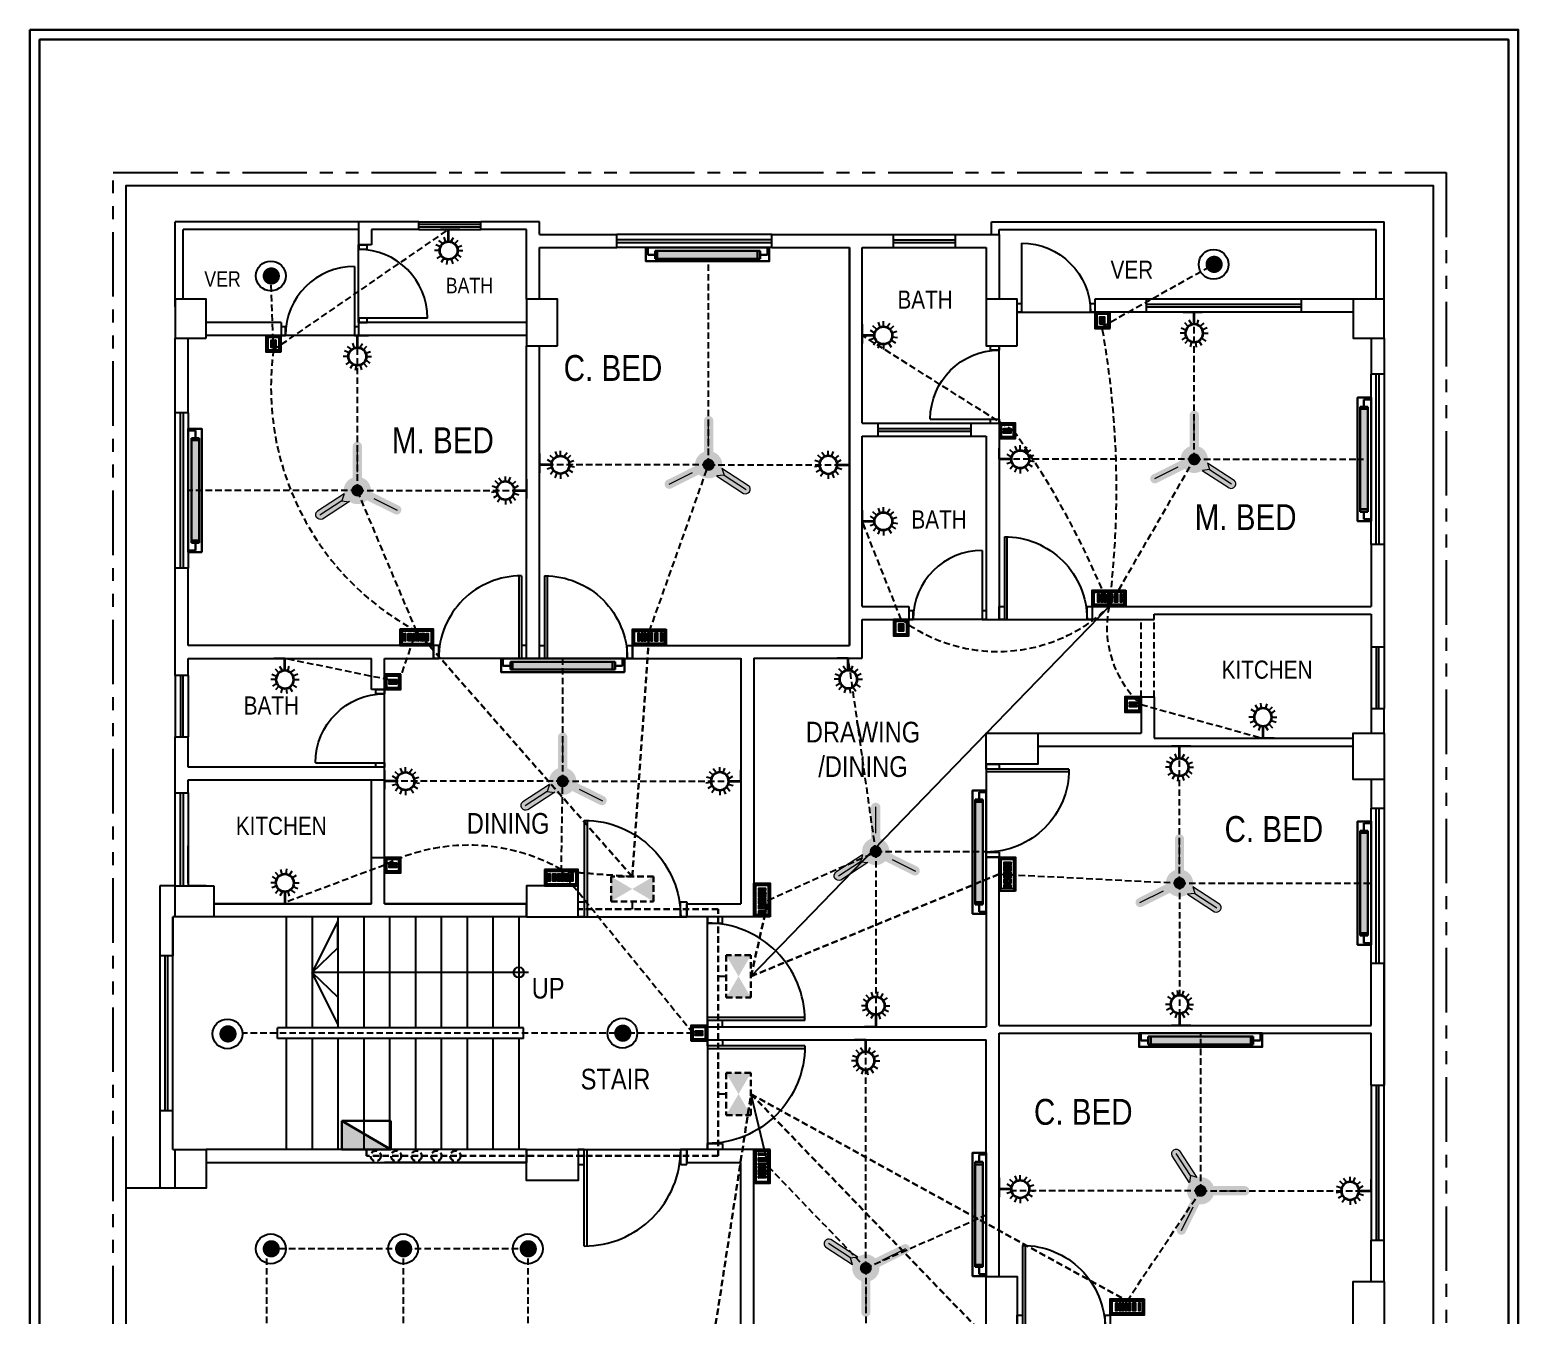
# Model space of a CAD drawing. Header units: inches. Extents: x -159432 to -126829, y -44881 to -40109.
# Drawn here: x -134476 to -133899, y -42230 to -41733 of the extents above; entities that cross this region are included whole.
import ezdxf

# ---------------------------------------------------------------- set-up
doc = ezdxf.new("R2010")
doc.units = ezdxf.units.IN
doc.header["$LTSCALE"] = 10
doc.header["$MEASUREMENT"] = 0
for name, pattern in [('ACAD_ISO03W100', [30, 12, -18]), ('DASHED2', [0.375, 0.25, -0.125]), ('HIDDEN', [0.375, 0.25, -0.125]), ('PHANTOMX2', [5, 2.5, -0.5, 0.5, -0.5, 0.5, -0.5]), ('Solid', [0])]:
    doc.linetypes.add(name, pattern=pattern)
doc.layers.get('0').update_dxf_attribs({"color": 140, "lineweight": 25})
for name, color, linetype, lineweight in [('BADHON WIN-1', 10, 'Continuous', 35), ('BOUNDERY', 32, 'PHANTOMX2', 25), ('COLUM', 10, 'Continuous', 25), ('DIM', 6, 'Continuous', 25), ('Dim-1', 7, 'Continuous', 13), ('door', 123, 'Continuous', 25), ('hatch', 141, 'Continuous', 30), ('Layer1', 25, 'HIDDEN', 25), ('Layer2', 160, 'HIDDEN', 25), ('Layout3', 222, 'HIDDEN', 30), ('line', 134, 'Continuous', 30), ('Raline', 185, 'Continuous', 30), ('SL', 14, 'Continuous', 30), ('SS', 3, 'Continuous', 20), ('Stair', 135, 'Continuous', 25), ('TEXT', 6, 'Continuous', 25), ('TREE', 8, 'Continuous', 30), ('wall', 7, 'Continuous', 25), ('win', 143, 'Continuous', 25)]:
    doc.layers.add(name, color=color, linetype=linetype, lineweight=lineweight)
doc.styles.add('arn', font='ARIALN.TTF')

# ---------------------------------------------------------------- blocks, each defined once
blk = doc.blocks.new('FAN')
at = {"layer": 'line'}
h = blk.add_hatch(color=256, dxfattribs=at)
h.paths.add_polyline_path([(0, 7.14), (-1.8, 4.97, -0.175801), (1.8, 4.97)])
h.paths.add_polyline_path([(-6.35, -3.07), (-3.81, -3.67, -0.164914), (-5.25, -0.6)])
h.paths.add_polyline_path([(5.96, -4), (5.12, -1.31, -0.175846), (3.09, -4.29), (3.16, -4.33)])
at = {"layer": 'TREE'}
h = blk.add_hatch(color=102, dxfattribs=at)
h.set_gradient(color1=(22, 194, 68), color2=(172, 207, 0), tint=0.41, name='INVCYLINDER')
h.paths.add_polyline_path([(1.8, 17.3, 0.87787), (-1.8, 17.3), (-1.8, 4.97), (0, 7.14), (1.8, 4.97)])
h = blk.add_hatch(color=102, dxfattribs=at)
h.set_gradient(color1=(22, 194, 68), color2=(172, 207, 0), tint=0.41, name='INVCYLINDER')
h.paths.add_polyline_path([(-5.29, 0, 0.024506), (-5.26, -0.52), (-5.2, -0.49), (-5.25, -0.6, 0.164914), (-3.81, -3.67), (-3.6, -3.72), (-3.7, -3.77, 0.665006), (5.29, 0, 1)])
h.paths.add_polyline_path([(-2.34, 0, -1), (2.34, 0, -1)], flags=16)
h = blk.add_hatch(color=44, dxfattribs=at)
h.set_gradient(color1=(181, 129, 26), color2=(245, 162, 0), tint=0.41, name='CYLINDER')
h.paths.add_polyline_path([(-2.34, 0, 1), (2.34, 0, 1)])
h = blk.add_hatch(color=102, dxfattribs=at)
h.set_gradient(color1=(22, 194, 68), color2=(172, 207, 0), tint=0.41, name='INVCYLINDER')
h.paths.add_polyline_path([(5.96, -4), (3.16, -4.33), (13.5, -11.05, 0.87787), (15.46, -8.03), (5.12, -1.31)])
h.paths.add_polyline_path([(-3.7, -3.77, -0.00679), (-3.81, -3.67), (-6.35, -3.07), (-5.25, -0.6, -0.003812), (-5.26, -0.52), (-16.25, -5.98, 0.87787), (-14.64, -9.21)])
at = {"layer": 'Raline', "lineweight": 15}
for p, q in [((0, 7.14), (0, 17.3)), ((-6.35, -3.07), (-15.44, -7.6)), ((3.09, -4.29), (13.5, -11.05)), ((5.96, -4), (3.16, -4.33)), ((5.12, -1.31), (15.46, -8.03)), ((5.12, -1.31), (5.96, -4)), ((5.96, -4), (14.48, -9.54))]:
    blk.add_line(p, q, dxfattribs=at)
blk.add_arc((14.29, -9.41), 1.82, 244.43087, 49.54656, dxfattribs=at)
blk = doc.blocks.new('D36')
at = {"layer": 'door'}
for p, q in [((27731.72, -1583.1), (27731.72, -1585.1)), ((27736.72, -1583.1), (27731.72, -1583.1)), ((27731.72, -1619.1), (27731.72, -1583.1)), ((27731.72, -1585.1), (27736.72, -1585.1)), ((27736.72, -1585.1), (27736.72, -1583.1)), ((27763.72, -1616.1), (27731.72, -1616.1)), ((27763.72, -1617.1), (27731.72, -1617.1)), ((27736.72, -1617.1), (27731.72, -1617.1)), ((27731.72, -1617.1), (27731.72, -1619.1)), ((27731.72, -1619.1), (27736.72, -1619.1)), ((27736.72, -1619.1), (27736.72, -1617.1))]:
    blk.add_line(p, q, dxfattribs=at)
at = {"layer": 'door', "linetype": 'ByBlock'}
blk.add_ellipse((27731.72, -1617.1), major_axis=(-22.63, -22.63), ratio=1, start_param=2.356194, end_param=3.926991, dxfattribs=at)
blk = doc.blocks.new('D1')
at = {"layer": 'door'}
for p, q in [((231942, 594723), (231942, 594673)), ((232042, 594723), (231942, 594723)), ((232042, 594673), (232042, 594723)), ((231942, 594673), (232042, 594673)), ((232742, 593873), (231942, 593873)), ((232042, 593873), (231942, 593873)), ((231942, 593873), (231942, 593823)), ((232042, 593823), (232042, 593873)), ((231942, 593823), (232042, 593823))]:
    blk.add_line(p, q, dxfattribs=at)
at = {"layer": 'door', "linetype": 'ByBlock'}
blk.add_arc((231942, 593873), 800, 0, 90, dxfattribs=at)
blk = doc.blocks.new('door')
at = {"layer": 'door'}
blk.add_line((-148358.38, -38071.49), (-148328.38, -38071.49), dxfattribs=at)
at = {"layer": 'door', "extrusion": (0, 0, -1), "xscale": 0.03333332273177803, "yscale": 0.03333332278998569, "zscale": -0.0333333227645894, "rotation": 90}
blk.add_blockref('D1', (168152.49, -45802.87), dxfattribs=at)
blk = doc.blocks.new('tl')
at = {"layer": 'Raline'}
h = blk.add_hatch(color=7, dxfattribs=at)
h.set_gradient(color1=(220, 254, 247), one_color=1, tint=1, name='CYLINDER')
h.paths.add_polyline_path([(-740643.13, -277273.44), (-740646.16, -277273.44), (-740646.16, -277234.62), (-740643.13, -277234.62)])
at = {"layer": 'TREE'}
h = blk.add_hatch(color=203, dxfattribs=at)
h.set_gradient(color1=(189, 131, 208), color2=(108, 93, 201), tint=0.56, name='INVCYLINDER')
h.paths.add_polyline_path([(-740643.13, -277273.44), (-740643.13, -277274.38), (-740646.16, -277274.38), (-740646.16, -277273.44)])
h.paths.add_polyline_path([(-740643.13, -277233.83), (-740643.13, -277234.62), (-740646.16, -277234.62), (-740646.16, -277233.83)])
at = {"layer": 'Dim-1', "lineweight": -2}
for p, q in [((-740646.16, -277274.38), (-740646.16, -277233.83)), ((-740646.16, -277233.83), (-740643.13, -277233.83)), ((-740643.13, -277233.83), (-740643.13, -277274.38)), ((-740643.13, -277274.38), (-740646.16, -277274.38))]:
    blk.add_line(p, q, dxfattribs=at)
at = {"layer": 'Raline'}
for p, q in [((-740644.64, -277230.92), (-740647.45, -277230.92)), ((-740644.64, -277233.83), (-740644.64, -277230.92)), ((-740643.13, -277234.62), (-740646.16, -277234.62)), ((-740643.13, -277273.44), (-740646.16, -277273.44)), ((-740644.64, -277274.38), (-740644.64, -277277.29)), ((-740644.64, -277277.29), (-740647.45, -277277.29))]:
    blk.add_line(p, q, dxfattribs=at)
at = {"layer": 'SL'}
blk.add_lwpolyline([(-740647.45, -277277.96), (-740647.45, -277230.23), (-740642.16, -277230.23), (-740642.16, -277277.96)], close=True, dxfattribs=at)
blk = doc.blocks.new('fgghghg')
for p, q in [((845.87, -13615.05), (845.87, -13622.48)), ((845.87, -13619.39), (845.87, -13615.05)), ((845.87, -13619.39), (845.87, -13619.39))]:
    blk.add_line(p, q)
at = {"color": 131, "lineweight": 35}
blk.add_line((850.57, -13619.39), (845.87, -13619.39), dxfattribs=at)
blk.add_circle((854.03, -13619.39), 3.45, dxfattribs=at)
blk = doc.blocks.new('fhfgjjj')
at = {"linetype": 'DASHED2', "ltscale": 0.8}
for p, q in [((851.16, -13612.89), (850.38, -13610.87)), ((852.39, -13612.66), (852.39, -13610.5)), ((853.73, -13612.93), (855.05, -13611.16)), ((849.05, -13615.24), (847.17, -13614.03)), ((849.83, -13613.8), (848.22, -13612.35)), ((854.94, -13613.78), (856.53, -13612.32)), ((855.68, -13615.08), (857.75, -13614.43)), ((855.81, -13616.61), (857.95, -13616.93)), ((849.11, -13617.19), (847.05, -13617.86)), ((849.72, -13618.31), (848.39, -13620.06)), ((851, -13619.28), (850.13, -13621.26)), ((852.39, -13619.57), (852.39, -13621.74)), ((854.32, -13618.98), (855.53, -13620.78)), ((855.34, -13617.91), (857.19, -13619.04))]:
    blk.add_line(p, q, dxfattribs=at)
blk.add_blockref('fgghghg', (-1.64, 3.28))
blk = doc.blocks.new('sd')
at = {"layer": 'BADHON WIN-1', "color": 0, "lineweight": 25, "ltscale": 0.13}
for p, q in [((13225.67, 879.3), (13224.92, 880.05)), ((13236.8, 879.3), (13237.54, 880.05)), ((13225.67, 874.67), (13224.92, 873.93)), ((13230.21, 877.92), (13230.22, 876.87)), ((13230.22, 876.87), (13230.21, 876.23)), ((13230.44, 877.92), (13230.42, 876.87)), ((13230.44, 876.23), (13230.42, 876.87)), ((13231.43, 877.92), (13231.45, 876.87)), ((13231.45, 876.87), (13231.43, 876.23)), ((13231.67, 877.92), (13231.65, 876.87)), ((13231.67, 876.23), (13231.65, 876.87)), ((13232.72, 877.92), (13232.74, 876.87)), ((13232.74, 876.87), (13232.72, 876.23)), ((13232.96, 877.92), (13232.93, 876.87)), ((13232.96, 876.23), (13232.93, 876.87)), ((13233.77, 877.92), (13233.79, 876.87)), ((13233.79, 876.87), (13233.77, 876.23)), ((13234.01, 877.92), (13233.99, 876.87)), ((13234.01, 876.23), (13233.99, 876.87)), ((13235.06, 877.92), (13235.08, 876.87)), ((13235.08, 876.87), (13235.06, 876.23)), ((13235.3, 877.92), (13235.27, 876.87)), ((13235.3, 876.23), (13235.27, 876.87)), ((13236.8, 874.67), (13237.54, 873.93))]:
    blk.add_line(p, q, dxfattribs=at)
for points in [[(13224.92, 880.05), (13224.92, 873.93), (13237.54, 873.93), (13237.54, 880.05)], [(13225.67, 879.3), (13225.67, 874.67), (13236.8, 874.67), (13236.8, 879.3)], [(13227.06, 878.45), (13227.06, 875.69), (13226.36, 875.69), (13226.36, 878.45)], [(13226.96, 878.32), (13226.96, 875.78), (13226.45, 875.78), (13226.45, 878.32)], [(13230.69, 878.45), (13230.69, 875.69), (13229.99, 875.69), (13229.99, 878.45)], [(13230.59, 878.32), (13230.59, 875.78), (13230.08, 875.78), (13230.08, 878.32)], [(13231.92, 878.45), (13231.92, 875.69), (13231.22, 875.69), (13231.22, 878.45)], [(13231.82, 878.32), (13231.82, 875.78), (13231.31, 875.78), (13231.31, 878.32)], [(13233.21, 878.45), (13233.21, 875.69), (13232.51, 875.69), (13232.51, 878.45)], [(13233.11, 878.32), (13233.11, 875.78), (13232.59, 875.78), (13232.59, 878.32)], [(13234.26, 878.45), (13234.26, 875.69), (13233.56, 875.69), (13233.56, 878.45)], [(13234.16, 878.32), (13234.16, 875.78), (13233.65, 875.78), (13233.65, 878.32)], [(13235.55, 878.45), (13235.55, 875.69), (13234.85, 875.69), (13234.85, 878.45)], [(13235.45, 878.32), (13235.45, 875.78), (13234.93, 875.78), (13234.93, 878.32)]]:
    blk.add_lwpolyline(points, close=True, dxfattribs=at)
for points in [[(13228.72, 875.69), (13228.01, 875.69), (13228.01, 878.45), (13228.72, 878.45)], [(13228.61, 875.78), (13228.1, 875.78), (13228.1, 878.32), (13228.61, 878.32)], [(13228.6, 878.32), (13229.11, 878.32), (13229.11, 875.78), (13228.6, 875.78)], [(13228.72, 878.45), (13229.21, 878.45), (13229.21, 875.69), (13228.72, 875.69)]]:
    blk.add_lwpolyline(points, dxfattribs=at)
for centre, radius in [((13226.4, 878.4), 0.00699), ((13227.01, 878.38), 0.00593), ((13228.06, 878.4), 0.00699), ((13228.66, 878.38), 0.00593), ((13230.03, 878.4), 0.00699), ((13230.64, 878.38), 0.00593), ((13231.26, 878.4), 0.00699), ((13231.87, 878.38), 0.00593), ((13232.55, 878.4), 0.00699), ((13233.16, 878.38), 0.00593), ((13233.6, 878.4), 0.00699), ((13234.21, 878.38), 0.00593), ((13234.89, 878.4), 0.00699), ((13235.5, 878.38), 0.00593), ((13226.41, 875.73), 0.0139), ((13226.7, 877.73), 0.165), ((13226.7, 876.4), 0.165), ((13227.01, 875.73), 0.0117), ((13228.06, 875.73), 0.0139), ((13228.35, 877.73), 0.165), ((13228.35, 876.4), 0.165), ((13228.66, 875.73), 0.0117), ((13228.85, 877.07), 0.165), ((13230.04, 875.73), 0.0139), ((13230.64, 875.73), 0.0117), ((13231.27, 875.73), 0.0139), ((13231.87, 875.73), 0.0117), ((13232.56, 875.73), 0.0139), ((13233.15, 875.73), 0.0117), ((13233.61, 875.73), 0.0139), ((13234.21, 875.73), 0.0117), ((13234.9, 875.73), 0.0139), ((13235.49, 875.73), 0.0117)]:
    blk.add_circle(centre, radius, dxfattribs=at)
for centre, radius, start, end in [((13230.32, 877.92), 0.116, 356.3279, 183.0261), ((13230.32, 876.3), 0.138, 212.8145, 327.2677), ((13231.55, 877.92), 0.116, 356.3279, 183.0261), ((13231.55, 876.3), 0.138, 212.8145, 327.2677), ((13232.84, 877.92), 0.116, 356.3279, 183.0261), ((13232.84, 876.3), 0.138, 212.8145, 327.2677), ((13233.89, 877.92), 0.116, 356.3279, 183.0261), ((13233.89, 876.3), 0.138, 212.8145, 327.2677), ((13235.18, 877.92), 0.116, 356.3279, 183.0261), ((13235.18, 876.3), 0.138, 212.8145, 327.2677)]:
    blk.add_arc(centre, radius, start, end, dxfattribs=at)
blk = doc.blocks.new('g')
at = {"layer": 'BADHON WIN-1', "color": 0, "lineweight": 25, "ltscale": 0.13}
for p, q in [((12364.24, 900.77), (12363.47, 901.54)), ((12365.77, 899.34), (12365.79, 898.24)), ((12366.01, 899.34), (12365.99, 898.24)), ((12366.86, 899.34), (12366.88, 898.24)), ((12367.1, 899.34), (12367.08, 898.24)), ((12368.59, 900.77), (12369.36, 901.54)), ((12364.24, 895.97), (12363.47, 895.2)), ((12365.79, 898.24), (12365.77, 897.58)), ((12366.01, 897.58), (12365.99, 898.24)), ((12366.88, 898.24), (12366.86, 897.58)), ((12367.1, 897.58), (12367.08, 898.24)), ((12368.59, 895.97), (12369.36, 895.2))]:
    blk.add_line(p, q, dxfattribs=at)
for points in [[(12363.47, 901.54), (12363.47, 895.2), (12369.36, 895.2), (12369.36, 901.54)], [(12364.24, 900.77), (12364.24, 895.97), (12368.59, 895.97), (12368.59, 900.77)], [(12366.27, 899.88), (12366.27, 897.02), (12365.55, 897.02), (12365.55, 899.88)], [(12366.17, 899.75), (12366.17, 897.11), (12365.64, 897.11), (12365.64, 899.75)], [(12367.36, 899.88), (12367.36, 897.02), (12366.64, 897.02), (12366.64, 899.88)], [(12367.26, 899.75), (12367.26, 897.11), (12366.73, 897.11), (12366.73, 899.75)]]:
    blk.add_lwpolyline(points, close=True, dxfattribs=at)
for centre, radius in [((12365.59, 899.83), 0.00725), ((12366.22, 899.81), 0.00615), ((12366.68, 899.83), 0.00725), ((12367.31, 899.81), 0.00615), ((12365.6, 897.06), 0.0144), ((12366.22, 897.06), 0.0122), ((12366.69, 897.06), 0.0144), ((12367.31, 897.06), 0.0122)]:
    blk.add_circle(centre, radius, dxfattribs=at)
for centre, radius, start, end in [((12365.89, 899.34), 0.121, 356.32789, 183.02612), ((12366.98, 899.34), 0.121, 356.32789, 183.02612), ((12365.89, 897.66), 0.144, 212.81453, 327.26774), ((12366.98, 897.66), 0.144, 212.81453, 327.26774)]:
    blk.add_arc(centre, radius, start, end, dxfattribs=at)

msp = doc.modelspace()

# ---------------------------------------------------------------- hatches: boundary and pattern name
at = {"layer": 'hatch', "linetype": 'ACAD_ISO03W100', "ltscale": 2000}
h = msp.add_hatch(color=180, dxfattribs=at)
h.set_gradient(color1=(40, 18, 237), color2=(33, 15, 194), one_color=1, tint=0.41, name='INVCYLINDER')
h.paths.add_polyline_path([(-134335.81213, -42165.82783), (-134354.76237, -42165.82783), (-134354.76237, -42154.71907)])
at = {"layer": 'Layout3'}
h = msp.add_hatch(color=5, dxfattribs=at)
h.paths.add_polyline_path([(-134250.57958, -42060.19709), (-134242.36392, -42065.01317), (-134250.57958, -42069.82924)])
h.paths.add_polyline_path([(-134242.36392, -42065.01317), (-134234.14826, -42060.19709), (-134234.14826, -42069.82924)])
h = msp.add_hatch(color=5, dxfattribs=at)
h.paths.add_polyline_path([(-134196.39767, -42090.62768), (-134201.21374, -42098.84333), (-134206.02982, -42090.62768)])
h.paths.add_polyline_path([(-134201.21374, -42098.84333), (-134196.39767, -42107.05899), (-134206.02982, -42107.05899)])
h = msp.add_hatch(color=5, dxfattribs=at)
h.paths.add_polyline_path([(-134196.39767, -42136.14813), (-134201.21374, -42144.36379), (-134206.02982, -42136.14813)])
h.paths.add_polyline_path([(-134201.21374, -42144.36379), (-134196.39767, -42152.57945), (-134206.02982, -42152.57945)])
at = {"layer": 'Raline'}
h = msp.add_hatch(color=51, dxfattribs=at)
h.set_gradient(color1=(239, 243, 165), color2=(254, 254, 251), one_color=1, tint=0.99, name='SPHERICAL')
h.paths.add_polyline_path([(-134382.09948, -41824.49038, 1), (-134382.09948, -41831.17173, 1)])
h = msp.add_hatch(color=51, dxfattribs=at)
h.set_gradient(color1=(239, 243, 165), color2=(254, 254, 251), one_color=1, tint=0.99, name='SPHERICAL')
h.paths.add_polyline_path([(-134017.08229, -41819.99038, 1), (-134017.08229, -41826.67173, 1)])
h = msp.add_hatch(color=51, dxfattribs=at)
h.set_gradient(color1=(239, 243, 165), color2=(254, 254, 251), one_color=1, tint=0.99, name='SPHERICAL')
h.paths.add_polyline_path([(-134398.86597, -42124.44174, -1), (-134398.86597, -42117.76039, -1)])
h = msp.add_hatch(color=51, dxfattribs=at)
h.set_gradient(color1=(239, 243, 165), color2=(254, 254, 251), one_color=1, tint=0.99, name='SPHERICAL')
h.paths.add_polyline_path([(-134245.99626, -42124.16528, -1), (-134245.99626, -42117.48393, -1)])
h = msp.add_hatch(color=51, dxfattribs=at)
h.set_gradient(color1=(239, 243, 165), color2=(254, 254, 251), one_color=1, tint=0.99, name='SPHERICAL')
h.paths.add_polyline_path([(-134382.09948, -42200.9037, 1), (-134382.09948, -42207.58506, 1)])
h = msp.add_hatch(color=51, dxfattribs=at)
h.set_gradient(color1=(239, 243, 165), color2=(254, 254, 251), one_color=1, tint=0.99, name='SPHERICAL')
h.paths.add_polyline_path([(-134330.85825, -42200.9037, 1), (-134330.85825, -42207.58506, 1)])
h = msp.add_hatch(color=51, dxfattribs=at)
h.set_gradient(color1=(239, 243, 165), color2=(254, 254, 251), one_color=1, tint=0.99, name='SPHERICAL')
h.paths.add_polyline_path([(-134282.60556, -42200.9037, 1), (-134282.60556, -42207.58506, 1)])

# ---------------------------------------------------------------- linework, layer by layer
at = {"layer": 'BOUNDERY'}
msp.add_lwpolyline([(-134443.28725, -41787.82783), (-133927.28725, -41787.82783), (-133927.28725, -42435.82783), (-134443.28725, -42435.82783)], close=True, dxfattribs=at)
at = {"layer": 'COLUM'}
for p, q in [((-134196.39767, -42098.84333), (-134057.74707, -41955.71524)), ((-134196.39767, -42144.36379), (-134189.71472, -42172.36801))]:
    msp.add_line(p, q, dxfattribs=at)
for points in [[(-134407.28725, -41851.82783), (-134407.28725, -41836.82783), (-134419.28725, -41836.82783), (-134419.28725, -41851.82783), (-134407.28725, -41851.82783)], [(-134271.28725, -41854.82783), (-134271.28725, -41836.82783), (-134283.28725, -41836.82783), (-134283.28725, -41854.82783), (-134271.28725, -41854.82783)], [(-134093.28383, -41854.82783), (-134093.28383, -41836.82783), (-134105.28383, -41836.82783), (-134105.28383, -41854.82783), (-134093.28383, -41854.82783)], [(-133951.28725, -41851.82783), (-133951.28725, -41836.82783), (-133963.28725, -41836.82783), (-133963.28725, -41851.82783), (-133951.28725, -41851.82783)], [(-134085.28725, -42004.71524), (-134085.28725, -42016.71524), (-134105.28725, -42016.71524), (-134105.28725, -42004.71524), (-134085.28725, -42004.71524)], [(-133951.28725, -42004.71524), (-133951.28725, -42022.71524), (-133963.28725, -42022.71524), (-133963.28725, -42004.71524), (-133951.28725, -42004.71524)], [(-134404.28725, -42063.82783), (-134404.28725, -42075.82783), (-134419.28725, -42075.82783), (-134419.28725, -42063.82783), (-134404.28725, -42063.82783)], [(-134263.28725, -42075.82783), (-134263.28725, -42063.82783), (-134283.28725, -42063.82783), (-134283.28725, -42075.82783), (-134263.28725, -42075.82783)], [(-134407.28725, -42165.82783), (-134407.28725, -42180.82783), (-134419.28725, -42180.82783), (-134419.28725, -42165.82783), (-134407.28725, -42165.82783)], [(-134263.28725, -42165.82783), (-134263.28725, -42177.82783), (-134283.28725, -42177.82783), (-134283.28725, -42165.82783), (-134263.28725, -42165.82783)], [(-134105.28725, -42214.94042), (-134093.28725, -42214.94042), (-134093.28725, -42234.94042), (-134105.28725, -42234.94042), (-134105.28725, -42214.94042)], [(-133951.28725, -42216.94042), (-133951.28725, -42234.94042), (-133963.28725, -42234.94042), (-133963.28725, -42216.94042), (-133951.28725, -42216.94042)]]:
    msp.add_lwpolyline(points, dxfattribs=at)
at = {"layer": 'DIM'}
for p, q in [((-134348.28725, -41806.82783), (-134419.28725, -41806.82783)), ((-134419.28725, -41839.82783), (-134419.28725, -41806.82783)), ((-134103.28725, -41806.82783), (-133951.28725, -41806.82783)), ((-134103.28725, -41811.82783), (-134103.28725, -41806.82783)), ((-133951.28725, -41836.82783), (-133951.28725, -41806.82783)), ((-134348.28725, -41809.82783), (-134416.28725, -41809.82783)), ((-134416.28725, -41836.82783), (-134416.28725, -41809.82783)), ((-134100.28725, -41809.82783), (-133954.28725, -41809.82783)), ((-134100.28725, -41811.82783), (-134100.28725, -41809.82783)), ((-133954.28725, -41836.82783), (-133954.28725, -41809.82783))]:
    msp.add_line(p, q, dxfattribs=at)
at = {"layer": 'DIM', "color": 2, "lineweight": -2}
for p, q in [((-134242.36392, -42069.82924), (-134242.36392, -42072.84897)), ((-134206.02982, -42098.84333), (-134209.04955, -42098.84333)), ((-134206.02982, -42144.36379), (-134209.04955, -42144.36379))]:
    msp.add_line(p, q, dxfattribs=at)
at = {"layer": 'door', "linetype": 'HIDDEN'}
for p, q in [((-134045.28725, -41990.71524), (-134045.28725, -41960.71524)), ((-134040.28725, -41990.71524), (-134040.28725, -41960.71524))]:
    msp.add_line(p, q, dxfattribs=at)
at = {"layer": 'door'}
for p, q in [((-134343.28725, -42052.82783), (-134343.28725, -42022.82783)), ((-134338.28725, -42052.82783), (-134338.28725, -42022.82783))]:
    msp.add_line(p, q, dxfattribs=at)
at = {"layer": 'hatch', "linetype": 'ACAD_ISO03W100', "ltscale": 2000}
msp.add_lwpolyline([(-134335.81213, -42165.82783), (-134335.81213, -42154.71907), (-134354.76237, -42154.71907), (-134354.76237, -42165.82783)], close=True, dxfattribs=at)
msp.add_lwpolyline([(-134354.76237, -42154.71907), (-134335.81213, -42165.82783)], dxfattribs=at)
at = {"layer": 'Layer1'}
for p, q in [((-134381.22921, -41856.40036), (-134313.45988, -41809.82783)), ((-134212.78725, -41900.88616), (-134212.78725, -41821.53351)), ((-134060.34187, -41847.40036), (-134017.27005, -41823.32783)), ((-134381.22921, -41856.40036), (-134382.28725, -41827.82783)), ((-134024.78554, -41898.77154), (-134024.78554, -41841.82783)), ((-134348.78725, -41910.82783), (-134348.78725, -41850.82783)), ((-134094.71472, -41887.76979), (-134153.28725, -41850.82783)), ((-134024.76891, -41898.77154), (-134100.28725, -41898.77154)), ((-134057.74707, -41955.71524), (-134024.76891, -41898.77154)), ((-134024.78554, -41898.77154), (-133959.28554, -41898.77154)), ((-134212.78725, -41900.88616), (-134278.28725, -41900.88616)), ((-134235.709, -41965.25531), (-134212.78725, -41900.88616)), ((-134212.78725, -41900.88616), (-134158.28725, -41900.88616)), ((-134348.78725, -41910.82783), (-134414.28725, -41910.82783)), ((-134348.78725, -41910.82783), (-134283.28725, -41910.82783)), ((-134325.8655, -41965.25531), (-134348.78725, -41910.82783)), ((-134138.22922, -41960.71524), (-134153.28725, -41922.77153)), ((-134332.71472, -41984.88586), (-134376.83111, -41975.82783)), ((-134269.28725, -42023.32783), (-134269.28725, -41975.82783)), ((-134148.09164, -42050.50066), (-134158.69616, -41975.71524)), ((-134045.28725, -41993.6572), (-133998.19868, -42006.71524)), ((-134030.49003, -42062.74785), (-134030.49003, -42009.71524)), ((-134269.28725, -42023.32783), (-134338.28725, -42023.32783)), ((-134269.82743, -42058.25531), (-134269.28725, -42023.32783)), ((-134269.28725, -42023.32783), (-134200.28725, -42023.32783)), ((-134189.71472, -42069.28765), (-134148.09164, -42050.64784)), ((-134148.09164, -42050.50066), (-134105.28725, -42050.50066)), ((-134148.09164, -42050.50066), (-134148.09164, -42118.32783)), ((-134338.28725, -42055.7698), (-134376.83111, -42070.26408)), ((-134100.28725, -42059.25543), (-134030.49003, -42062.74785)), ((-134030.49003, -42062.74785), (-134030.49003, -42117.82783)), ((-134030.49003, -42062.74785), (-133956.28725, -42062.74785)), ((-134218.85977, -42120.82783), (-134393.29658, -42120.82783)), ((-134151.97709, -42211.65531), (-134151.97709, -42123.32783)), ((-134022.29271, -42181.79371), (-134022.29271, -42120.82783)), ((-134189.71472, -42172.36801), (-134151.92691, -42211.70755)), ((-134022.29271, -42181.79371), (-134095.52067, -42181.79371)), ((-134050.74707, -42224.36789), (-134022.29271, -42181.79371)), ((-134022.29271, -42181.79371), (-133960.99293, -42181.79371)), ((-134151.97709, -42211.65531), (-134105.28725, -42191.155)), ((-134282.79332, -42204.24116), (-134384.00369, -42204.24116)), ((-134384.00369, -42204.24116), (-134384.00369, -42375.34823)), ((-134331.04601, -42204.24116), (-134331.04601, -42375.34823)), ((-134282.79332, -42204.24116), (-134282.79332, -42375.34823)), ((-134151.92691, -42211.70755), (-134151.92691, -42293.58914))]:
    msp.add_line(p, q, dxfattribs=at)
at = {"layer": 'Layer2'}
for p, q in [((-134332.71472, -41984.88586), (-134325.86647, -41965.253)), ((-134218.85977, -42120.82783), (-134269.82743, -42058.25531))]:
    msp.add_line(p, q, dxfattribs=at)
for centre, radius, start, end in [((-134412.29009, -41910.46545), 357.41894, 352.72674737, 10.03752477), ((-134275.19572, -41870.96042), 107.02848, 172.18128906, 241.76639136), ((-134353.77874, -42072.75031), 318.32681, 21.57118823, 35.5281277), ((-134100.93149, -41910.83786), 62.28061, 233.21128823, 313.89864072), ((-134018.81075, -41963.94572), 39.7967, 168.06435131, 228.29513383), ((-134305.67608, -42121.20475), 73.11102, 60.63761538, 116.49053635)]:
    msp.add_arc(centre, radius, start, end, dxfattribs=at)
at = {"layer": 'Layout3'}
for p, q in [((-134242.36392, -42060.19709), (-134325.86727, -41965.25531)), ((-134242.36392, -42060.19709), (-134235.74707, -41965.25531)), ((-134242.36392, -42060.19709), (-134269.82743, -42058.25531)), ((-134196.39767, -42098.84333), (-134100.28725, -42059.25543)), ((-134209.04955, -42072.84897), (-134263.28725, -42072.84897)), ((-134209.04955, -42168.32783), (-134209.04955, -42072.84897)), ((-134196.39767, -42098.84333), (-134189.71472, -42069.28765)), ((-134229.94529, -42363.28765), (-134196.39767, -42144.36379)), ((-134196.39767, -42144.36379), (-134050.74707, -42224.36789)), ((-134196.39767, -42144.36379), (-134051.38507, -42294.28238)), ((-134345.28725, -42165.82783), (-134345.28725, -42168.32783)), ((-134209.04955, -42168.32783), (-134345.28725, -42168.32783))]:
    msp.add_line(p, q, dxfattribs=at)
at = {"layer": 'Layout3', "color": 5}
for points in [[(-134234.14826, -42069.82924), (-134234.14826, -42060.19709), (-134250.57958, -42060.19709), (-134250.57958, -42069.82924)], [(-134206.02982, -42107.05899), (-134196.39767, -42107.05899), (-134196.39767, -42090.62768), (-134206.02982, -42090.62768)], [(-134206.02982, -42152.57945), (-134196.39767, -42152.57945), (-134196.39767, -42136.14813), (-134206.02982, -42136.14813)]]:
    msp.add_lwpolyline(points, close=True, dxfattribs=at)
at = {"layer": 'Layout3'}
for centre in [(-134341.66055, -42168.32783), (-134333.75971, -42168.32783), (-134325.85887, -42168.32783), (-134318.17781, -42168.32783), (-134310.82601, -42168.32783)]:
    msp.add_circle(centre, 2, dxfattribs=at)
at = {"layer": 'line'}
msp.add_lwpolyline([(-134475.61135, -41732.56933), (-134475.61135, -42598.98738), (-133899.34887, -42598.98738), (-133899.34887, -41732.56933)], close=True, dxfattribs=at)
msp.add_lwpolyline([(-133903.13719, -42543.25412), (-133903.13719, -41736.35764), (-134471.82303, -41736.35764), (-134471.82303, -42543.25412)], dxfattribs=at)
at = {"layer": 'Raline', "lineweight": 25}
for centre in [(-134017.27005, -41823.32783), (-134382.28725, -41827.82783), (-134399.05373, -42121.10429), (-134246.18402, -42120.82783), (-134382.28725, -42204.24116), (-134331.04601, -42204.24116), (-134282.79332, -42204.24116)]:
    msp.add_circle(centre, 5.76378, dxfattribs=at)
at = {"layer": 'Stair'}
for p, q in [((-134376.28725, -42075.82783), (-134376.28725, -42118.76293)), ((-134366.28725, -42075.82783), (-134366.28725, -42118.76293)), ((-134356.28725, -42075.82783), (-134356.28725, -42118.76293)), ((-134346.28725, -42075.82783), (-134346.28725, -42118.76293)), ((-134336.28725, -42075.82783), (-134336.28725, -42118.76293)), ((-134326.28725, -42075.82783), (-134326.28725, -42118.76293)), ((-134316.28725, -42075.82783), (-134316.28725, -42118.76293)), ((-134306.28725, -42075.82783), (-134306.28725, -42118.76293)), ((-134296.28725, -42075.82783), (-134296.28725, -42118.76293)), ((-134286.28725, -42075.82783), (-134286.28725, -42118.76293)), ((-134284.41577, -42118.76293), (-134379.74898, -42118.76293)), ((-134379.74898, -42122.89273), (-134379.74898, -42118.76293)), ((-134284.41577, -42122.89273), (-134284.41577, -42118.76293)), ((-134284.41577, -42122.89273), (-134379.74898, -42122.89273)), ((-134376.28725, -42122.89273), (-134376.28725, -42165.82783)), ((-134366.28725, -42122.89273), (-134366.28725, -42165.82783)), ((-134356.28725, -42122.89273), (-134356.28725, -42165.82783)), ((-134346.28725, -42122.89273), (-134346.28725, -42165.82783)), ((-134336.28725, -42122.89273), (-134336.28725, -42165.82783)), ((-134326.28725, -42122.89273), (-134326.28725, -42165.82783)), ((-134316.28725, -42122.89273), (-134316.28725, -42165.82783)), ((-134306.28725, -42122.89273), (-134306.28725, -42165.82783)), ((-134296.28725, -42122.89273), (-134296.28725, -42165.82783)), ((-134286.28725, -42122.89273), (-134286.28725, -42165.82783))]:
    msp.add_line(p, q, dxfattribs=at)
at = {"layer": 'wall'}
for p, q in [((-134324.93154, -41806.82783), (-134348.28725, -41806.82783)), ((-134324.93154, -41809.82783), (-134324.93154, -41806.82783)), ((-134278.28725, -41806.82783), (-134300.93154, -41806.82783)), ((-134300.93154, -41809.82783), (-134300.93154, -41806.82783)), ((-134278.28725, -41811.82783), (-134278.28725, -41806.82783)), ((-134324.93154, -41809.82783), (-134343.28725, -41809.82783)), ((-134283.28725, -41809.82783), (-134300.93154, -41809.82783)), ((-134283.28725, -41836.82783), (-134283.28725, -41809.82783)), ((-134278.28725, -41811.82783), (-134248.28725, -41811.82783)), ((-134248.28725, -41816.82783), (-134248.28725, -41811.82783)), ((-134248.28725, -41816.82783), (-134248.28725, -41811.82783)), ((-134188.28725, -41811.82783), (-134141.28725, -41811.82783)), ((-134188.28725, -41816.82783), (-134188.28725, -41811.82783)), ((-134188.28725, -41816.82783), (-134188.28725, -41811.82783)), ((-134117.28725, -41811.82783), (-134100.28725, -41811.82783)), ((-134117.28725, -41811.82783), (-134117.28725, -41816.82783)), ((-134343.28725, -41815.82784), (-134348.28725, -41815.82784)), ((-134278.28725, -41816.82783), (-134248.28725, -41816.82783)), ((-134278.28725, -41836.82783), (-134278.28725, -41816.82783)), ((-134188.28725, -41816.82783), (-134158.28725, -41816.82783)), ((-134158.28725, -41970.82783), (-134158.28725, -41816.82783)), ((-134158.28725, -41816.82783), (-134158.28725, -41970.82783)), ((-134153.28725, -41884.82782), (-134153.28725, -41816.82783)), ((-134153.28725, -41816.82783), (-134141.28725, -41816.82783)), ((-134117.28725, -41816.82783), (-134105.28725, -41816.82783)), ((-134063.28384, -41836.82783), (-134063.28384, -41841.82783)), ((-134043.28725, -41836.82783), (-134063.28384, -41836.82783)), ((-134043.28725, -41841.82783), (-134063.28384, -41841.82783)), ((-134043.28725, -41841.82783), (-134043.28725, -41836.82783)), ((-134043.28725, -41841.82783), (-134043.28725, -41836.82783)), ((-133963.28725, -41836.82783), (-133983.28725, -41836.82783)), ((-133983.28725, -41841.82783), (-133983.28725, -41836.82783)), ((-133983.28725, -41841.82783), (-133983.28725, -41836.82783)), ((-133963.28725, -41841.82783), (-133983.28725, -41841.82783)), ((-134378.28724, -41845.82783), (-134407.28725, -41845.82783)), ((-134283.28725, -41845.82783), (-134348.28725, -41845.82783)), ((-134419.28725, -41880.82783), (-134419.28725, -41851.82783)), ((-134414.28725, -41880.82783), (-134414.28725, -41851.82783)), ((-134378.28724, -41850.82783), (-134407.28725, -41850.82783)), ((-134283.28725, -41850.82783), (-134348.28725, -41850.82783)), ((-134283.28725, -41975.82783), (-134283.28725, -41854.82783)), ((-134278.28725, -41975.82783), (-134278.28725, -41854.82783)), ((-133951.28725, -41865.77154), (-133956.28725, -41865.77154)), ((-134414.28725, -41880.82783), (-134419.28725, -41880.82783)), ((-134153.28725, -41884.82782), (-134147.28725, -41884.82782)), ((-134111.28725, -41884.82782), (-134100.28725, -41884.82782)), ((-134111.28725, -41884.82782), (-134111.28725, -41889.82782)), ((-134153.28725, -41955.71524), (-134153.28725, -41889.82782)), ((-134153.28725, -41889.82782), (-134147.28725, -41889.82782)), ((-134111.28725, -41889.82782), (-134105.28725, -41889.82782)), ((-133951.28725, -41931.77154), (-133956.28725, -41931.77154)), ((-134419.28725, -41982.4008), (-134419.28725, -41940.82783)), ((-134414.28725, -41940.82783), (-134419.28725, -41940.82783)), ((-134414.28725, -41970.82783), (-134414.28725, -41940.82783)), ((-134153.28725, -41955.71524), (-134135.28725, -41955.71524)), ((-134064.28725, -41955.71524), (-133956.28725, -41955.71524)), ((-134153.28725, -41975.71524), (-134153.28725, -41960.71524)), ((-134153.28725, -41960.71524), (-134135.28725, -41960.71524)), ((-134105.28725, -41960.71524), (-134100.28725, -41960.71524)), ((-134064.28725, -41960.71524), (-134040.28725, -41960.71524)), ((-134040.28725, -41958.71524), (-133956.28725, -41958.71524)), ((-134040.28725, -41960.71524), (-134040.28725, -41958.71524)), ((-134319.28725, -41970.82783), (-134414.28725, -41970.82783)), ((-134319.28725, -41975.82783), (-134319.28725, -41970.82783)), ((-134242.28725, -41970.82783), (-134158.28725, -41970.82783)), ((-134242.28725, -41975.82783), (-134242.28725, -41970.82783)), ((-133951.28725, -41971.39267), (-133956.28725, -41971.39267)), ((-134414.28725, -41982.4008), (-134414.28725, -41975.82783)), ((-134414.28725, -41975.82783), (-134343.28725, -41975.82783)), ((-134343.28725, -41987.82783), (-134343.28725, -41975.82783)), ((-134338.28725, -41975.82783), (-134319.28725, -41975.82783)), ((-134338.28725, -41987.82783), (-134338.28725, -41975.82783)), ((-134283.28725, -41975.82783), (-134278.28725, -41975.82783)), ((-134242.28725, -41975.82783), (-134200.28725, -41975.82783)), ((-134200.28725, -41975.71524), (-134200.28725, -42070.82783)), ((-134195.28725, -41975.71524), (-134195.28725, -42075.82783)), ((-134195.28725, -41975.71524), (-134153.28725, -41975.71524)), ((-134414.28725, -41982.4008), (-134419.28725, -41982.4008)), ((-134338.28725, -41987.82783), (-134343.28725, -41987.82783)), ((-134045.28725, -41990.71524), (-134040.28725, -41990.71524)), ((-133956.28725, -41995.14456), (-133951.28725, -41995.14456)), ((-133951.28725, -42004.71524), (-133951.28725, -41995.14456)), ((-134419.28725, -42027.84863), (-134419.28725, -42006.15268)), ((-134419.28725, -42006.15268), (-134414.28725, -42006.15268)), ((-134414.28725, -42017.82783), (-134414.28725, -42006.15268)), ((-134085.28725, -42004.71524), (-134045.28725, -42004.71524)), ((-134040.28725, -42006.71524), (-133963.28725, -42006.71524)), ((-134085.28725, -42009.71524), (-133963.28725, -42009.71524)), ((-134338.28725, -42017.82783), (-134414.28725, -42017.82783)), ((-134338.28725, -42022.82783), (-134338.28725, -42017.82783)), ((-134414.28725, -42027.84863), (-134414.28725, -42022.82783)), ((-134414.28725, -42022.82783), (-134338.28725, -42022.82783)), ((-134419.28725, -42027.84863), (-134414.28725, -42027.84863)), ((-133956.28725, -42033.78194), (-133951.28725, -42033.78194)), ((-134419.28725, -42062.82783), (-134419.28725, -42048.31743)), ((-134414.28725, -42062.82783), (-134414.28725, -42048.31743)), ((-134343.28726, -42070.82783), (-134343.28725, -42052.82783)), ((-134343.28725, -42052.82783), (-134338.28725, -42052.82783)), ((-134338.28726, -42070.82783), (-134338.28725, -42052.82783)), ((-134105.28725, -42052.71524), (-134100.28725, -42052.71524)), ((-134419.28725, -42063.82783), (-134425.28725, -42063.82783)), ((-134283.28725, -42075.82783), (-134283.28725, -42070.82783)), ((-134221.28725, -42070.82783), (-134200.28725, -42070.82783)), ((-134221.28725, -42075.82783), (-134221.28725, -42070.82783)), ((-134425.28725, -42075.82783), (-134425.28725, -42090.82783)), ((-134420.28725, -42075.82783), (-134420.28725, -42090.82783)), ((-134420.28725, -42090.82783), (-134420.28725, -42075.82783)), ((-134419.28725, -42075.82783), (-134420.28725, -42075.82783)), ((-134195.28725, -42075.82783), (-134221.28725, -42075.82783)), ((-134420.28725, -42090.82783), (-134425.28725, -42090.82783)), ((-133956.28725, -42093.76114), (-133951.28725, -42093.76114)), ((-133956.28725, -42117.82783), (-133956.28725, -42093.76114)), ((-134282.49196, -42097.29538), (-134366.28725, -42097.29538)), ((-134213.28725, -42118.32783), (-134105.28725, -42118.32783)), ((-134213.28725, -42118.32783), (-134213.28725, -42123.32783)), ((-134100.28725, -42117.82783), (-133956.28725, -42117.82783)), ((-134213.28725, -42123.32783), (-134105.28725, -42123.32783)), ((-134100.28725, -42120.82783), (-133956.28725, -42120.82783)), ((-133956.28725, -42140.95328), (-133956.28725, -42120.82783)), ((-133956.28725, -42140.95328), (-133951.28725, -42140.95328)), ((-134420.28725, -42165.82783), (-134420.28725, -42150.82783)), ((-134420.28725, -42165.82783), (-134419.28725, -42165.82783)), ((-134283.28725, -42165.82783), (-134283.28725, -42170.82783)), ((-134195.28725, -42165.82783), (-134221.28725, -42165.82783)), ((-134221.28725, -42165.82783), (-134221.28725, -42170.82783)), ((-134221.28725, -42170.82783), (-134200.28725, -42170.82783)), ((-134200.28725, -42293.58914), (-134200.28725, -42170.82783)), ((-134195.28725, -42293.58914), (-134195.28725, -42165.82783)), ((-134419.28725, -42180.82783), (-134438.28725, -42180.82783)), ((-134419.28725, -42180.82783), (-134425.28725, -42180.82783)), ((-133956.28725, -42200.93248), (-133951.28725, -42200.93248)), ((-133951.28725, -42216.94042), (-133951.28725, -42200.93248))]:
    msp.add_line(p, q, dxfattribs=at)
at = {"layer": 'wall', "ltscale": 0.5}
for p, q in [((-134348.28725, -41806.82783), (-134348.28725, -41815.82784)), ((-134343.28725, -41809.82783), (-134343.28725, -41815.82783)), ((-134141.28725, -41811.82783), (-134141.28725, -41816.82783)), ((-134100.28725, -41811.82783), (-134100.28725, -41836.82783)), ((-134105.28725, -41816.82783), (-134105.28725, -41836.82783)), ((-134378.28724, -41845.82783), (-134378.28724, -41850.82783)), ((-134348.28725, -41845.82783), (-134348.28725, -41850.82783)), ((-134105.28725, -41848.82783), (-134105.28725, -41852.82783)), ((-133956.28725, -41851.82783), (-133956.28725, -41865.77154)), ((-133951.28725, -41851.82783), (-133951.28725, -41865.77154)), ((-134147.28725, -41884.82782), (-134147.28725, -41889.82782)), ((-134100.28725, -41884.82782), (-134100.28725, -41960.71524)), ((-134100.28725, -41884.82782), (-134100.28725, -41960.71524)), ((-134105.28725, -41889.82782), (-134105.28725, -41960.71524)), ((-133956.28725, -41931.77154), (-133956.28725, -41955.71524)), ((-133951.28725, -41931.77154), (-133951.28725, -41971.39267)), ((-134135.28725, -41955.71524), (-134135.28725, -41960.71524)), ((-134064.28725, -41955.71524), (-134064.28725, -41960.71524)), ((-133956.28725, -41958.71524), (-133956.28725, -41971.39267)), ((-134045.28725, -41990.71524), (-134045.28725, -42004.71524)), ((-134040.28725, -41990.71524), (-134040.28725, -42006.71524)), ((-133956.28725, -41995.14456), (-133956.28725, -42004.71524)), ((-133956.28725, -42022.71524), (-133956.28725, -42033.78194)), ((-133951.28725, -42022.71524), (-133951.28725, -42033.78194)), ((-134414.28725, -42027.84863), (-134414.28725, -42028.73995)), ((-133951.28725, -42033.78194), (-133951.28725, -42034.67325)), ((-134105.28725, -42052.71524), (-134105.28725, -42118.32783)), ((-134100.28725, -42117.82783), (-134100.28725, -42052.71524)), ((-134404.28725, -42070.82783), (-134343.28726, -42070.82783)), ((-134338.28726, -42070.82783), (-134283.28725, -42070.82783)), ((-133951.28725, -42140.95328), (-133951.28725, -42093.76114)), ((-133951.28725, -42093.76114), (-133951.28725, -42140.95328)), ((-134105.28725, -42214.94042), (-134105.28725, -42123.32783)), ((-134100.28725, -42214.94042), (-134100.28725, -42120.82783)), ((-134407.28725, -42170.82783), (-134283.28725, -42170.82783)), ((-133956.28725, -42216.94042), (-133956.28725, -42200.93248)), ((-133951.28725, -42200.93248), (-133951.28725, -42200.04117))]:
    msp.add_line(p, q, dxfattribs=at)
at = {"layer": 'wall', "linetype": 'Solid', "ltscale": 10}
for p, q in [((-134425.28725, -42063.82783), (-134425.28725, -42090.82783)), ((-134407.28725, -42063.82783), (-134414.28725, -42063.82783)), ((-134343.28726, -42070.82783), (-134404.28725, -42070.82783)), ((-134283.28725, -42070.82783), (-134338.28726, -42070.82783)), ((-134420.28725, -42075.82783), (-134420.28725, -42090.82783)), ((-134283.28725, -42075.82783), (-134404.28725, -42075.82783)), ((-134420.28725, -42090.82783), (-134425.28725, -42090.82783)), ((-134425.28725, -42150.82783), (-134425.28725, -42180.82783)), ((-134420.28725, -42150.82783), (-134425.28725, -42150.82783)), ((-134283.28725, -42165.82783), (-134407.28725, -42165.82783)), ((-134283.28725, -42170.82783), (-134338.28726, -42170.82783))]:
    msp.add_line(p, q, dxfattribs=at)
at = {"layer": 'wall', "ltscale": 0.5}
msp.add_lwpolyline([(-134428.29048, -42430.82783), (-134438.28725, -42430.82783), (-134438.28725, -41792.82783), (-133932.28725, -41792.82783), (-133932.28725, -42430.82783), (-134262.28402, -42430.82783)], dxfattribs=at)
at = {"layer": 'wall'}
for points in [[(-134356.28725, -42087.7668), (-134356.28725, -42077.29538), (-134356.28725, -42077.29538), (-134366.28725, -42097.29538), (-134356.28725, -42087.7668)], [(-134356.28725, -42106.82395), (-134356.28725, -42117.29538), (-134356.28725, -42117.29538), (-134366.28725, -42097.29538), (-134356.28725, -42106.82395)]]:
    msp.add_lwpolyline(points, dxfattribs=at)
msp.add_circle((-134286.28725, -42097.29538), 2, dxfattribs=at)
at = {"layer": 'win'}
for p, q in [((-134324.93154, -41806.82783), (-134300.93154, -41806.82783)), ((-134324.93154, -41807.82783), (-134300.93154, -41807.82783)), ((-134324.93154, -41808.82783), (-134300.93154, -41808.82783)), ((-134324.93154, -41809.82783), (-134300.93154, -41809.82783)), ((-134188.28725, -41811.82783), (-134248.28725, -41811.82783)), ((-134188.28725, -41811.82783), (-134248.28725, -41811.82783)), ((-134141.28725, -41811.82783), (-134117.28725, -41811.82783)), ((-134188.28725, -41813.82783), (-134248.28725, -41813.82783)), ((-134188.28725, -41813.82783), (-134248.28725, -41813.82783)), ((-134248.28725, -41814.82783), (-134188.28725, -41814.82783)), ((-134248.28725, -41814.82783), (-134188.28725, -41814.82783)), ((-134188.28725, -41816.82783), (-134248.28725, -41816.82783)), ((-134141.28725, -41813.82783), (-134117.28725, -41813.82783)), ((-134141.28725, -41814.82783), (-134117.28725, -41814.82783)), ((-134141.28725, -41816.82783), (-134117.28725, -41816.82783)), ((-133983.28725, -41836.82783), (-134043.28725, -41836.82783)), ((-133983.28725, -41838.82783), (-134043.28725, -41838.82783)), ((-133983.28725, -41838.82783), (-134043.28725, -41838.82783)), ((-134043.28725, -41839.82783), (-133983.28725, -41839.82783)), ((-134043.28725, -41839.82783), (-133983.28725, -41839.82783)), ((-133983.28725, -41841.82783), (-134043.28725, -41841.82783)), ((-133956.28725, -41931.77154), (-133956.28725, -41865.77154)), ((-133954.28725, -41931.77154), (-133954.28725, -41865.77154)), ((-133953.28725, -41865.77154), (-133953.28725, -41931.77154)), ((-133951.28725, -41865.77154), (-133951.28725, -41931.77154)), ((-134419.28725, -41940.82783), (-134419.28725, -41880.82783)), ((-134417.28725, -41940.82783), (-134417.28725, -41880.82783)), ((-134416.28725, -41880.82783), (-134416.28725, -41940.82783)), ((-134414.28725, -41880.82783), (-134414.28725, -41940.82783)), ((-134147.28725, -41884.82782), (-134111.28725, -41884.82782)), ((-134147.28725, -41886.82782), (-134111.28725, -41886.82782)), ((-134147.28725, -41887.82782), (-134111.28725, -41887.82782)), ((-134147.28725, -41889.82782), (-134111.28725, -41889.82782)), ((-133956.28725, -41971.39267), (-133956.28725, -41995.14456)), ((-133954.28725, -41971.39267), (-133954.28725, -41995.14456)), ((-133953.28725, -41995.14456), (-133953.28725, -41971.39267)), ((-133951.28725, -41971.39267), (-133951.28725, -41995.14456)), ((-134419.28725, -41982.4008), (-134419.28725, -42006.15268)), ((-134417.28725, -41982.4008), (-134417.28725, -42006.15268)), ((-134416.28725, -42006.15268), (-134416.28725, -41982.4008)), ((-134414.28725, -41982.4008), (-134414.28725, -42006.15268)), ((-134419.28725, -42063.82783), (-134419.28725, -42027.84863)), ((-134417.28725, -42063.82783), (-134417.28725, -42027.84863)), ((-134416.28725, -42027.84863), (-134416.28725, -42063.82783)), ((-134414.28725, -42027.84863), (-134414.28725, -42063.82783)), ((-133956.28725, -42093.76114), (-133956.28725, -42033.78194)), ((-133954.28725, -42093.76114), (-133954.28725, -42033.78194)), ((-133953.28725, -42033.78194), (-133953.28725, -42093.76114)), ((-133951.28725, -42033.78194), (-133951.28725, -42093.76114)), ((-134425.28725, -42090.82783), (-134425.28725, -42150.82783)), ((-134423.28725, -42090.82783), (-134423.28725, -42150.82783)), ((-134422.28725, -42090.82783), (-134422.28725, -42150.82783)), ((-134420.28725, -42150.82783), (-134420.28725, -42090.82783)), ((-133956.28725, -42140.95328), (-133956.28725, -42200.93248)), ((-133954.28725, -42140.95328), (-133954.28725, -42200.93248)), ((-133953.28725, -42200.93248), (-133953.28725, -42140.95328)), ((-133951.28725, -42200.93248), (-133951.28725, -42140.95328))]:
    msp.add_line(p, q, dxfattribs=at)

# ---------------------------------------------------------------- block references
for p, rotation in [((-120697.34337, -40965.59761), 270), ((-120732.67074, -41006.59761), 270), ((-120414.37352, -41165.48503), 270), ((-147992.94762, -42915.05805), 90), ((-147764.20815, -42962.55805), 90)]:
    msp.add_blockref('fhfgjjj', p, dxfattribs=dict(rotation=rotation))
at = {"xscale": -1}
for p, rotation in [((-147640.90205, -40997.59761), 90), ((-147992.94762, -41131.59761), 90), ((-147774.81267, -41131.48503), 90), ((-120382.08217, -42850.94546), 270), ((-120414.37352, -42962.05805), 270), ((-147768.0936, -41279.09761), 90)]:
    msp.add_blockref('fhfgjjj', p, dxfattribs=dict(at, rotation=rotation))
for p in [(-134997.51747, -28234.71131), (-134944.51747, -28282.65503), (-135122.51747, -28284.76965), (-134997.51747, -28306.65502), (-135182.51747, -28407.21132), (-134944.51747, -28565.03151)]:
    msp.add_blockref('fhfgjjj', p)
for p in [(-133314.05703, -28284.76965), (-133439.05703, -28294.71132), (-133356.05703, -28407.21132), (-133112.05703, -28565.6772)]:
    msp.add_blockref('fhfgjjj', p, dxfattribs=at)
at = {"layer": 'door', "xscale": -1}
for p, rotation in [((-132481.18337, -69692.43463), 270), ((-132659.18337, -69707.54721), 270), ((-161837.00663, -43635.81913), 180), ((-132474.18337, -69966.6598), 270)]:
    msp.add_blockref('D36', p, dxfattribs=dict(at, rotation=rotation))
at = {"layer": 'door', "rotation": 90}
msp.add_blockref('D36', (-135902.39113, -69707.54721), dxfattribs=at)
at = {"layer": 'door'}
for p, xscale, yscale, zscale, rotation in [((-132374.33272, -74429.50044), -1.16666666661331, 1.166666666642413, 1.166666666619831, 270), ((-166952.12263, -44034.76991), -1.180555555507453, 1.180555555537921, 1.180555555529744, 180), ((-132374.33272, -9812.15522), 1.16666666661331, 1.166666666642413, 1.166666666619831, 270)]:
    msp.add_blockref('D36', p, dxfattribs=dict(at, xscale=xscale, yscale=yscale, zscale=zscale, rotation=rotation))
at = {"layer": 'door', "xscale": 1.180555555507453, "yscale": 1.180555555532919, "zscale": 1.180555555529744}
msp.add_blockref('D36', (-166952.12263, -40206.88575), dxfattribs=at)
at = {"layer": 'Layout3', "linetype": 'HIDDEN'}
for p in [(-134212.78725, -41900.88616), (-134024.78554, -41898.77154), (-134030.49003, -42062.74785)]:
    msp.add_blockref('FAN', p, dxfattribs=at)
at = {"layer": 'Layout3', "linetype": 'HIDDEN', "xscale": -1}
for p in [(-134348.78725, -41910.82783), (-134269.28725, -42023.32783), (-134148.09164, -42050.50066)]:
    msp.add_blockref('FAN', p, dxfattribs=at)
at = {"layer": 'Layout3', "linetype": 'HIDDEN', "xscale": -1, "rotation": 270}
msp.add_blockref('FAN', (-134022.29271, -42181.79371), dxfattribs=at)
at = {"layer": 'Layout3', "linetype": 'HIDDEN', "rotation": 180}
msp.add_blockref('FAN', (-134151.92691, -42211.70755), dxfattribs=at)
at = {"layer": 'SL', "xscale": -1, "rotation": 90}
for p in [(-411467.27551, -782464.27335), (-411523.38305, -782623.27335)]:
    msp.add_blockref('tl', p, dxfattribs=at)
at = {"layer": 'SL', "xscale": -1}
for p in [(-874603.73277, 235355.32426), (-874752.73277, 235203.38055), (-874603.73277, 235191.34795)]:
    msp.add_blockref('tl', p, dxfattribs=at)
at = {"layer": 'SL'}
msp.add_blockref('tl', (606233.15827, 235343.26797), dxfattribs=at)
for p, rotation in [((143231.80309, -782768.27335), 270), ((-874752.73277, -319445.03622), 180)]:
    msp.add_blockref('tl', p, dxfattribs=dict(at, rotation=rotation))
at = {"layer": 'SS'}
for p, rotation in [((-121693.92631, -40946.63024), 180), ((-122014.81364, -40955.63024), 180), ((-133198.7477, -54254.18535), 90), ((-135233.48484, -29618.4703), 270), ((-134946.8268, -29627.24164), 270), ((-135233.48484, -29689.35424), 270), ((-133318.08966, -54487.2434), 90)]:
    msp.add_blockref('g', p, dxfattribs=dict(at, rotation=rotation))
at = {"layer": 'SS', "yscale": 1.036800000118092, "zscale": 1.0368}
for p, xscale in [((-120339.60585, -42861.80502), -1.036799999885261), ((-148043.96865, -42876.91761), 1.036799999885261), ((-120517.60585, -42876.91761), -1.036799999885261), ((-147987.96865, -42969.91761), 1.036799999885261), ((-120332.60585, -43136.03019), -1.036799999885261)]:
    msp.add_blockref('sd', p, dxfattribs=dict(at, xscale=xscale))
at = {"layer": 'SS'}
msp.add_blockref('g', (-146504.64478, -42862.25479), dxfattribs=at)
at = {"layer": 'SS', "yscale": 1.036800000118092, "zscale": 1.0368, "rotation": 270}
for p, xscale in [((-135006.37702, -55777.39665), -1.036799999885261), ((-135101.37702, -55787.42887), -1.036799999885261), ((-135101.37702, -28454.22679), 1.036799999885261)]:
    msp.add_blockref('sd', p, dxfattribs=dict(at, xscale=xscale))
at = {"layer": 'wall', "xscale": -1, "rotation": 270}
msp.add_blockref('door', (-96276.79989, 106512.54895), dxfattribs=at)
at = {"layer": 'wall'}
msp.add_blockref('door', (14265.09295, -3770.34048), dxfattribs=at)
at = {"layer": 'wall', "xscale": -1}
for p in [(-282706.66403, -3779.34048), (-282463.66404, -3889.22789)]:
    msp.add_blockref('door', p, dxfattribs=at)
at = {"layer": 'wall', "rotation": 90}
for p in [(-172171.7746, 106473.54896), (-172409.7746, 106340.54895)]:
    msp.add_blockref('door', p, dxfattribs=at)

# ---------------------------------------------------------------- texts
at = {"layer": 'TEXT', "style": 'arn'}
for s, insert, char_height, width, attachment_point in [('\\A1; VER', (-134050.05529, -41828.89431), 7, 58.0372578, 8), ('\\A1;VER', (-134400.98054, -41831.97101), 6, 29.5552251, 8), ('\\A1;BATH', (-134305.4031, -41834.53847), 6, 30.9849659, 8), ('\\A1;BATH', (-134128.98564, -41833.46521), 7, 36.1491269, 2), ('\\A1;C. BED  ', (-134249.80864, -41868.56836), 10, 70.0386085, 8), ('\\A1;M. BED  ', (-134315.67707, -41886.40864), 10, 62.1104933, 2), ('\\A1;M. BED  ', (-134004.90072, -41926.15959), 10, 57.2964529, 8), ('\\A1;BATH', (-134123.58113, -41925.54249), 7, 36.1491269, 8), ('\\A1;KITCHEN', (-133996.57744, -41983.74821), 7, 35.9533561, 8), ('\\A1;BATH', (-134382.09557, -41997.52427), 7, 35.1491269, 8), ('\\A1;\\pt90;DRAWING\\P/DINING ', (-134153.02578, -42000.32075), 8, 45.8371623, 2), ('\\A1;KITCHEN', (-134378.25328, -42037.07377), 7, 46.8721828, 2), ('\\A1;DINING ', (-134290.41075, -42035.63812), 8, 45.8371623, 2), ('\\A1;C. BED  ', (-133993.95053, -42036.82151), 10, 63.6675307, 2), ('\\A1;C. BED  ', (-134067.74361, -42146.25662), 10, 63.6675307, 2)]:
    msp.add_mtext(s, dxfattribs=dict(at, insert=insert, char_height=char_height, width=width, attachment_point=attachment_point))
at = {"layer": 'TEXT', "ltscale": 10, "char_height": 8, "attachment_point": 2, "style": 'arn'}
for s, insert, width in [('\\A1;UP', (-134274.91428, -42099.41101), 14.4019645), ('\\A1;STAIR ', (-134248.84381, -42134.58603), 45.8371623)]:
    msp.add_mtext(s, dxfattribs=dict(at, insert=insert, width=width))

doc.saveas('drawing.dxf')
